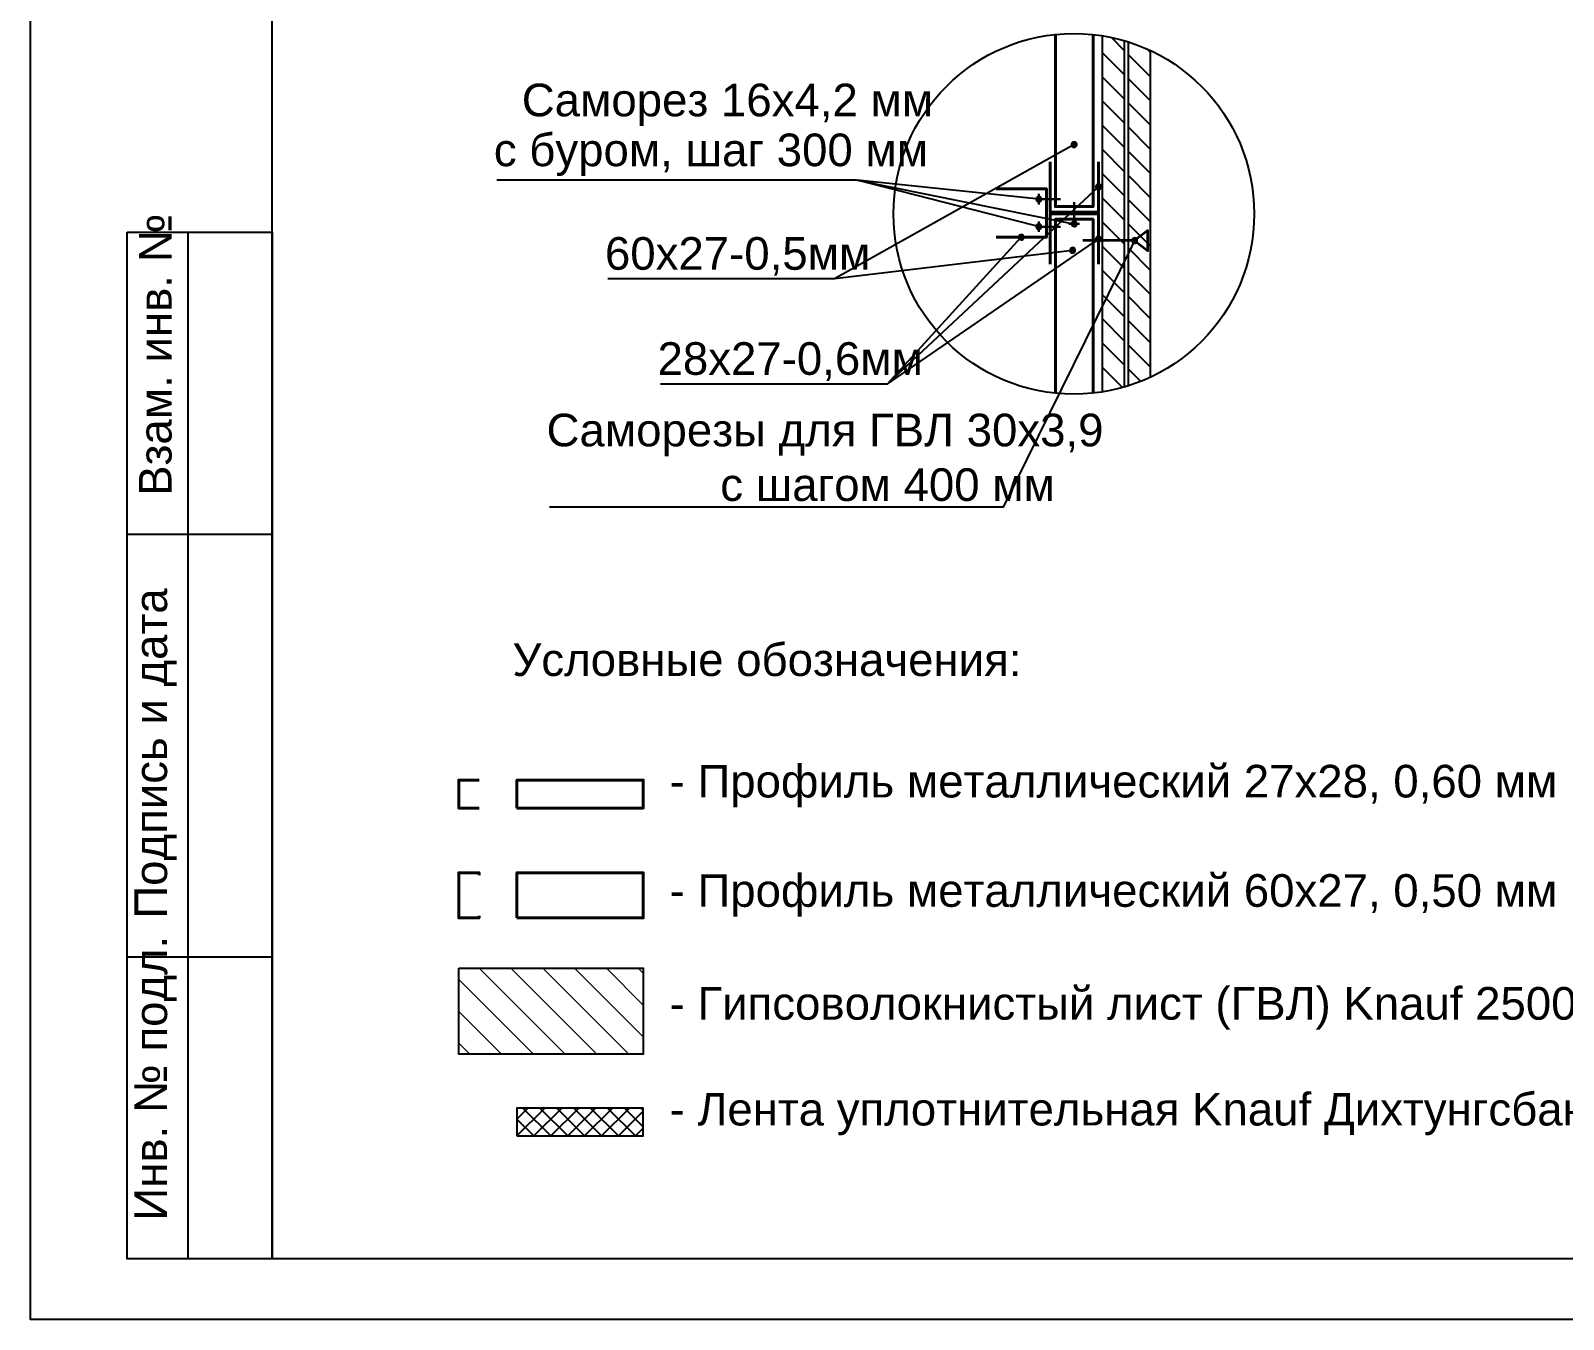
# Model space of a CAD drawing. Header units: millimetres. Extents: x 0 to 146, y 0 to 23.
# Drawn here: x 112.57 to 119.62, y 0.13 to 6.05 of the extents above; entities that cross this region are included whole.
import ezdxf

# ---------------------------------------------------------------- set-up
doc = ezdxf.new("R2010")
doc.units = ezdxf.units.MM
doc.layers.add('PDF _0', color=7, linetype='Continuous')
doc.layers.add('PDF _Текст', color=7, linetype='Continuous')
doc.styles.add('PDF GOST Common-Identity-H', font='arial.ttf')

msp = doc.modelspace()

# ---------------------------------------------------------------- linework, layer by layer
at = {"layer": 'PDF _0', "lineweight": 25}
for points in [[(112.5689, 23.4484), (145.5534, 23.4484), (145.5534, 0.126), (112.5689, 0.126)], [(113.6795, 23.1707), (145.2757, 23.1707), (145.2757, 0.4036), (113.6795, 0.4036)], [(113.0131, 5.1236), (113.6795, 5.1236), (113.6795, 0.4036), (113.0131, 0.4036)], [(114.5372, 1.7404), (115.385, 1.7404), (115.385, 1.345), (114.5372, 1.345)], [(114.8047, 0.9691), (115.385, 0.9691), (115.385, 1.0973), (114.8047, 1.0973)]]:
    msp.add_lwpolyline(points, close=True, dxfattribs=at)
at = {"layer": 'PDF _0', "color": 5, "lineweight": 40}
for points in [[(117.4535, 6.0329), (117.4535, 5.2416), (117.2801, 5.2416), (117.2801, 6.0333)], [(117.2801, 4.3838), (117.2801, 5.1838), (117.4535, 5.1838), (117.4535, 4.3841)], [(114.6307, 2.1688), (114.6307, 2.1792), (114.5372, 2.1792), (114.5372, 1.9713), (114.6307, 1.9713), (114.6307, 1.9817)]]:
    msp.add_lwpolyline(points, dxfattribs=at)
at = {"layer": 'PDF _0', "lineweight": 25}
for points in [[(117.4948, 6.0275), (117.4948, 4.3896)], [(117.5981, 5.9584), (117.541, 6.0155)], [(117.5981, 4.4128), (117.5981, 6.0043)], [(117.6146, 5.9992), (117.6146, 4.4178)], [(117.5981, 5.8472), (117.4948, 5.9504)], [(117.7178, 5.8387), (117.6146, 5.9419)], [(117.7178, 5.9499), (117.7078, 5.96)], [(117.7178, 4.4582), (117.7178, 5.9589)], [(117.5981, 5.7359), (117.4948, 5.8392)], [(117.7178, 5.7274), (117.6146, 5.8307)], [(117.5981, 5.6247), (117.4948, 5.7279)], [(117.7178, 5.6162), (117.6146, 5.7194)], [(117.5981, 5.5134), (117.4948, 5.6167)], [(117.7178, 5.5049), (117.6146, 5.6082)], [(117.5981, 5.4022), (117.4948, 5.5054)], [(117.7178, 5.3937), (117.6146, 5.4969)], [(117.1903, 5.2773), (117.1766, 5.2787), (116.3692, 5.3629), (116.3417, 5.3629), (114.712, 5.3629)], [(117.1906, 5.1529), (117.1773, 5.1563), (116.3692, 5.3629), (117.3398, 5.1679), (117.3533, 5.1652)], [(117.5981, 5.2909), (117.4948, 5.3942)], [(117.7178, 5.2824), (117.6146, 5.3857)], [(117.5981, 5.1797), (117.4948, 5.2829)], [(117.7178, 5.1712), (117.6146, 5.2744)], [(117.5981, 5.0684), (117.4948, 5.1717)], [(117.7178, 5.0599), (117.6146, 5.1632)], [(113.2908, 5.1236), (113.2908, 0.4036)], [(117.6383, 5.0731), (117.6322, 5.0607), (117.0395, 3.8594), (117.012, 3.8594), (114.9545, 3.8594)], [(117.5981, 4.9572), (117.4948, 5.0604)], [(117.7178, 4.9487), (117.6146, 5.0519)], [(117.5981, 4.8459), (117.4948, 4.9492)], [(117.7178, 4.8374), (117.6146, 4.9407)], [(117.5981, 4.7347), (117.4948, 4.8379)], [(117.7178, 4.7262), (117.6146, 4.8294)], [(117.5981, 4.6234), (117.4948, 4.7267)], [(117.7178, 4.6149), (117.6146, 4.7182)], [(117.5981, 4.5122), (117.4948, 4.6154)], [(117.7178, 4.5037), (117.6146, 4.6069)], [(117.5862, 4.4128), (117.4948, 4.5042)], [(117.6695, 4.4408), (117.6146, 4.4957)], [(113.0131, 3.7354), (113.6795, 3.7354)], [(113.0131, 1.7919), (113.6795, 1.7919)]]:
    msp.add_lwpolyline(points, dxfattribs=at)
at = {"layer": 'PDF _0', "color": 5, "lineweight": 25}
for points in [[(117.354, 5.5201), (117.342, 5.5134), (116.265, 4.9094), (116.2374, 4.9094), (115.223, 4.9094)], [(117.3458, 5.0392), (117.3321, 5.0375), (116.265, 4.9094)]]:
    msp.add_lwpolyline(points, dxfattribs=at)
at = {"layer": 'PDF _0', "color": 5, "lineweight": 0}
for points in [[(117.3525, 5.5294), (117.3524, 5.5246), (117.366, 5.5268)], [(117.3524, 5.5246), (117.354, 5.5201), (117.366, 5.5268)], [(117.3541, 5.5339), (117.3525, 5.5294), (117.366, 5.5268)], [(117.354, 5.5201), (117.357, 5.5164), (117.366, 5.5268)], [(117.3573, 5.5375), (117.3541, 5.5339), (117.366, 5.5268)], [(117.357, 5.5164), (117.3611, 5.514), (117.366, 5.5268)], [(117.3614, 5.5398), (117.3573, 5.5375), (117.366, 5.5268)], [(117.3611, 5.514), (117.3658, 5.5131), (117.366, 5.5268)], [(117.3662, 5.5406), (117.3614, 5.5398), (117.366, 5.5268)], [(117.3658, 5.5131), (117.3705, 5.5139), (117.366, 5.5268)], [(117.3708, 5.5397), (117.3662, 5.5406), (117.366, 5.5268)], [(117.375, 5.5373), (117.3708, 5.5397), (117.366, 5.5268)], [(117.378, 5.5336), (117.375, 5.5373), (117.366, 5.5268)], [(117.3796, 5.5291), (117.378, 5.5336), (117.366, 5.5268)], [(117.3795, 5.5243), (117.3796, 5.5291), (117.366, 5.5268)], [(117.3705, 5.5139), (117.3747, 5.5162), (117.366, 5.5268)], [(117.3747, 5.5162), (117.3778, 5.5198), (117.366, 5.5268)], [(117.3778, 5.5198), (117.3795, 5.5243), (117.366, 5.5268)], [(117.3461, 5.0439), (117.3458, 5.0392), (117.3595, 5.0408)], [(117.3458, 5.0392), (117.3472, 5.0346), (117.3595, 5.0408)], [(117.3479, 5.0483), (117.3461, 5.0439), (117.3595, 5.0408)], [(117.3472, 5.0346), (117.35, 5.0308), (117.3595, 5.0408)], [(117.3512, 5.0518), (117.3479, 5.0483), (117.3595, 5.0408)], [(117.35, 5.0308), (117.354, 5.0282), (117.3595, 5.0408)], [(117.3555, 5.054), (117.3512, 5.0518), (117.3595, 5.0408)], [(117.354, 5.0282), (117.3587, 5.0271), (117.3595, 5.0408)], [(117.3602, 5.0546), (117.3555, 5.054), (117.3595, 5.0408)], [(117.3587, 5.0271), (117.3634, 5.0276), (117.3595, 5.0408)], [(117.3649, 5.0535), (117.3602, 5.0546), (117.3595, 5.0408)], [(117.3689, 5.0508), (117.3649, 5.0535), (117.3595, 5.0408)], [(117.3717, 5.047), (117.3689, 5.0508), (117.3595, 5.0408)], [(117.3731, 5.0424), (117.3717, 5.047), (117.3595, 5.0408)], [(117.3729, 5.0377), (117.3731, 5.0424), (117.3595, 5.0408)], [(117.3634, 5.0276), (117.3677, 5.0298), (117.3595, 5.0408)], [(117.3677, 5.0298), (117.371, 5.0333), (117.3595, 5.0408)], [(117.371, 5.0333), (117.3729, 5.0377), (117.3595, 5.0408)]]:
    msp.add_lwpolyline(points, close=True, dxfattribs=at)
at = {"layer": 'PDF _0', "color": 1, "lineweight": 40}
for points in [[(117.2553, 5.448), (117.2553, 5.2168), (117.4783, 5.2168), (117.4783, 5.448)], [(117.0076, 5.1012), (117.2388, 5.1012), (117.2388, 5.3242), (117.0076, 5.3242)], [(117.2553, 4.9773), (117.2553, 5.2085), (117.4783, 5.2085), (117.4783, 4.9773)], [(114.6307, 2.6051), (114.5372, 2.6051), (114.5372, 2.4769), (114.6307, 2.4769)]]:
    msp.add_lwpolyline(points, dxfattribs=at)
at = {"layer": 'PDF _0', "color": 1, "lineweight": 25}
for points in [[(117.4683, 5.323), (117.4582, 5.3136), (116.5067, 4.4262), (117.4556, 5.0773), (117.467, 5.0851)], [(117.1139, 5.091), (117.1046, 5.0808), (116.5067, 4.4262), (116.4791, 4.4262), (115.4647, 4.4262)]]:
    msp.add_lwpolyline(points, dxfattribs=at)
at = {"layer": 'PDF _0', "lineweight": 0}
for points in [[(117.1944, 5.2857), (117.1916, 5.2819), (117.204, 5.2758)], [(117.1984, 5.2884), (117.1944, 5.2857), (117.204, 5.2758)], [(117.203, 5.2896), (117.1984, 5.2884), (117.204, 5.2758)], [(117.2077, 5.2891), (117.203, 5.2896), (117.204, 5.2758)], [(117.212, 5.287), (117.2077, 5.2891), (117.204, 5.2758)], [(117.2154, 5.2835), (117.212, 5.287), (117.204, 5.2758)], [(117.1916, 5.2819), (117.1903, 5.2773), (117.204, 5.2758)], [(117.1903, 5.2773), (117.1906, 5.2725), (117.204, 5.2758)], [(117.1906, 5.2725), (117.1926, 5.2681), (117.204, 5.2758)], [(117.1926, 5.2681), (117.1959, 5.2647), (117.204, 5.2758)], [(117.1959, 5.2647), (117.2002, 5.2626), (117.204, 5.2758)], [(117.2002, 5.2626), (117.2049, 5.2621), (117.204, 5.2758)], [(117.2173, 5.2792), (117.2154, 5.2835), (117.204, 5.2758)], [(117.2177, 5.2744), (117.2173, 5.2792), (117.204, 5.2758)], [(117.2049, 5.2621), (117.2096, 5.2633), (117.204, 5.2758)], [(117.2096, 5.2633), (117.2135, 5.2659), (117.204, 5.2758)], [(117.2135, 5.2659), (117.2163, 5.2698), (117.204, 5.2758)], [(117.2163, 5.2698), (117.2177, 5.2744), (117.204, 5.2758)], [(117.1906, 5.1529), (117.1903, 5.1481), (117.204, 5.1495)], [(117.1903, 5.1481), (117.1916, 5.1435), (117.204, 5.1495)], [(117.1926, 5.1573), (117.1906, 5.1529), (117.204, 5.1495)], [(117.1916, 5.1435), (117.1943, 5.1397), (117.204, 5.1495)], [(117.1959, 5.1607), (117.1926, 5.1573), (117.204, 5.1495)], [(117.1943, 5.1397), (117.1983, 5.137), (117.204, 5.1495)], [(117.2003, 5.1628), (117.1959, 5.1607), (117.204, 5.1495)], [(117.1983, 5.137), (117.2029, 5.1358), (117.204, 5.1495)], [(117.205, 5.1632), (117.2003, 5.1628), (117.204, 5.1495)], [(117.2029, 5.1358), (117.2077, 5.1362), (117.204, 5.1495)], [(117.2096, 5.162), (117.205, 5.1632), (117.204, 5.1495)], [(117.2136, 5.1593), (117.2096, 5.162), (117.204, 5.1495)], [(117.2164, 5.1555), (117.2136, 5.1593), (117.204, 5.1495)], [(117.2177, 5.1509), (117.2164, 5.1555), (117.204, 5.1495)], [(117.2173, 5.1461), (117.2177, 5.1509), (117.204, 5.1495)], [(117.2077, 5.1362), (117.212, 5.1383), (117.204, 5.1495)], [(117.212, 5.1383), (117.2153, 5.1417), (117.204, 5.1495)], [(117.2153, 5.1417), (117.2173, 5.1461), (117.204, 5.1495)], [(117.3533, 5.1652), (117.3532, 5.1604), (117.3668, 5.1625)], [(117.3532, 5.1604), (117.3547, 5.1559), (117.3668, 5.1625)], [(117.3551, 5.1697), (117.3533, 5.1652), (117.3668, 5.1625)], [(117.3547, 5.1559), (117.3577, 5.1522), (117.3668, 5.1625)], [(117.3582, 5.1733), (117.3551, 5.1697), (117.3668, 5.1625)], [(117.3577, 5.1522), (117.3618, 5.1497), (117.3668, 5.1625)], [(117.3624, 5.1755), (117.3582, 5.1733), (117.3668, 5.1625)], [(117.3618, 5.1497), (117.3665, 5.1487), (117.3668, 5.1625)], [(117.3672, 5.1763), (117.3624, 5.1755), (117.3668, 5.1625)], [(117.3665, 5.1487), (117.3712, 5.1495), (117.3668, 5.1625)], [(117.3718, 5.1753), (117.3672, 5.1763), (117.3668, 5.1625)], [(117.3759, 5.1728), (117.3718, 5.1753), (117.3668, 5.1625)], [(117.3789, 5.1691), (117.3759, 5.1728), (117.3668, 5.1625)], [(117.3804, 5.1646), (117.3789, 5.1691), (117.3668, 5.1625)], [(117.3803, 5.1598), (117.3804, 5.1646), (117.3668, 5.1625)], [(117.3712, 5.1495), (117.3754, 5.1518), (117.3668, 5.1625)], [(117.3754, 5.1518), (117.3786, 5.1553), (117.3668, 5.1625)], [(117.3786, 5.1553), (117.3803, 5.1598), (117.3668, 5.1625)], [(117.6312, 5.0893), (117.6307, 5.0845), (117.6444, 5.0854)], [(117.6307, 5.0845), (117.6318, 5.0799), (117.6444, 5.0854)], [(117.6333, 5.0936), (117.6312, 5.0893), (117.6444, 5.0854)], [(117.6318, 5.0799), (117.6344, 5.0759), (117.6444, 5.0854)], [(117.6367, 5.0969), (117.6333, 5.0936), (117.6444, 5.0854)], [(117.6344, 5.0759), (117.6383, 5.0731), (117.6444, 5.0854)], [(117.6411, 5.0988), (117.6367, 5.0969), (117.6444, 5.0854)], [(117.6383, 5.0731), (117.6429, 5.0717), (117.6444, 5.0854)], [(117.6459, 5.0991), (117.6411, 5.0988), (117.6444, 5.0854)], [(117.6429, 5.0717), (117.6477, 5.0721), (117.6444, 5.0854)], [(117.6505, 5.0978), (117.6459, 5.0991), (117.6444, 5.0854)], [(117.6543, 5.0949), (117.6505, 5.0978), (117.6444, 5.0854)], [(117.657, 5.091), (117.6543, 5.0949), (117.6444, 5.0854)], [(117.6581, 5.0863), (117.657, 5.091), (117.6444, 5.0854)], [(117.6576, 5.0816), (117.6581, 5.0863), (117.6444, 5.0854)], [(117.6477, 5.0721), (117.652, 5.074), (117.6444, 5.0854)], [(117.652, 5.074), (117.6555, 5.0773), (117.6444, 5.0854)], [(117.6555, 5.0773), (117.6576, 5.0816), (117.6444, 5.0854)]]:
    msp.add_lwpolyline(points, close=True, dxfattribs=at)
at = {"layer": 'PDF _0', "lineweight": 30}
for points in [[(117.204, 5.2516), (117.204, 5.3001)], [(117.204, 5.2758), (117.3042, 5.2758)], [(117.3668, 5.1625), (117.3668, 5.2627)], [(117.204, 5.1737), (117.204, 5.1253)], [(117.204, 5.1495), (117.3042, 5.1495)], [(117.3911, 5.1625), (117.3426, 5.1625)]]:
    msp.add_lwpolyline(points, dxfattribs=at)
at = {"layer": 'PDF _0', "color": 1, "lineweight": 0}
for points in [[(117.4652, 5.3364), (117.4646, 5.3317), (117.4783, 5.3324)], [(117.4646, 5.3317), (117.4656, 5.327), (117.4783, 5.3324)], [(117.4673, 5.3407), (117.4652, 5.3364), (117.4783, 5.3324)], [(117.4656, 5.327), (117.4683, 5.323), (117.4783, 5.3324)], [(117.4708, 5.344), (117.4673, 5.3407), (117.4783, 5.3324)], [(117.4683, 5.323), (117.4721, 5.3202), (117.4783, 5.3324)], [(117.4752, 5.3458), (117.4708, 5.344), (117.4783, 5.3324)], [(117.4721, 5.3202), (117.4766, 5.3188), (117.4783, 5.3324)], [(117.48, 5.3461), (117.4752, 5.3458), (117.4783, 5.3324)], [(117.4766, 5.3188), (117.4814, 5.319), (117.4783, 5.3324)], [(117.4846, 5.3447), (117.48, 5.3461), (117.4783, 5.3324)], [(117.4884, 5.3418), (117.4846, 5.3447), (117.4783, 5.3324)], [(117.491, 5.3378), (117.4884, 5.3418), (117.4783, 5.3324)], [(117.4921, 5.3331), (117.491, 5.3378), (117.4783, 5.3324)], [(117.4915, 5.3284), (117.4921, 5.3331), (117.4783, 5.3324)], [(117.4814, 5.319), (117.4858, 5.3209), (117.4783, 5.3324)], [(117.4858, 5.3209), (117.4893, 5.3241), (117.4783, 5.3324)], [(117.4893, 5.3241), (117.4915, 5.3284), (117.4783, 5.3324)], [(117.1097, 5.1041), (117.1095, 5.0994), (117.1232, 5.1012)], [(117.1095, 5.0994), (117.111, 5.0948), (117.1232, 5.1012)], [(117.1116, 5.1085), (117.1097, 5.1041), (117.1232, 5.1012)], [(117.111, 5.0948), (117.1139, 5.091), (117.1232, 5.1012)], [(117.1148, 5.1121), (117.1116, 5.1085), (117.1232, 5.1012)], [(117.1139, 5.091), (117.1179, 5.0884), (117.1232, 5.1012)], [(117.119, 5.1143), (117.1148, 5.1121), (117.1232, 5.1012)], [(117.1179, 5.0884), (117.1226, 5.0874), (117.1232, 5.1012)], [(117.1238, 5.1149), (117.119, 5.1143), (117.1232, 5.1012)], [(117.1226, 5.0874), (117.1273, 5.088), (117.1232, 5.1012)], [(117.1284, 5.1139), (117.1238, 5.1149), (117.1232, 5.1012)], [(117.1325, 5.1113), (117.1284, 5.1139), (117.1232, 5.1012)], [(117.1354, 5.1075), (117.1325, 5.1113), (117.1232, 5.1012)], [(117.1368, 5.103), (117.1354, 5.1075), (117.1232, 5.1012)], [(117.1366, 5.0982), (117.1368, 5.103), (117.1232, 5.1012)], [(117.1273, 5.088), (117.1316, 5.0903), (117.1232, 5.1012)], [(117.1316, 5.0903), (117.1348, 5.0938), (117.1232, 5.1012)], [(117.1348, 5.0938), (117.1366, 5.0982), (117.1232, 5.1012)], [(117.4659, 5.0988), (117.4646, 5.0942), (117.4783, 5.0929)], [(117.4646, 5.0942), (117.465, 5.0895), (117.4783, 5.0929)], [(117.465, 5.0895), (117.467, 5.0851), (117.4783, 5.0929)], [(117.4687, 5.1027), (117.4659, 5.0988), (117.4783, 5.0929)], [(117.467, 5.0851), (117.4703, 5.0817), (117.4783, 5.0929)], [(117.4726, 5.1054), (117.4687, 5.1027), (117.4783, 5.0929)], [(117.4703, 5.0817), (117.4746, 5.0796), (117.4783, 5.0929)], [(117.4773, 5.1066), (117.4726, 5.1054), (117.4783, 5.0929)], [(117.4746, 5.0796), (117.4794, 5.0792), (117.4783, 5.0929)], [(117.482, 5.1062), (117.4773, 5.1066), (117.4783, 5.0929)], [(117.4863, 5.1041), (117.482, 5.1062), (117.4783, 5.0929)], [(117.4897, 5.1007), (117.4863, 5.1041), (117.4783, 5.0929)], [(117.4916, 5.0963), (117.4897, 5.1007), (117.4783, 5.0929)], [(117.492, 5.0916), (117.4916, 5.0963), (117.4783, 5.0929)], [(117.4794, 5.0792), (117.484, 5.0804), (117.4783, 5.0929)], [(117.484, 5.0804), (117.488, 5.0831), (117.4783, 5.0929)], [(117.488, 5.0831), (117.4907, 5.087), (117.4783, 5.0929)], [(117.4907, 5.087), (117.492, 5.0916), (117.4783, 5.0929)]]:
    msp.add_lwpolyline(points, close=True, dxfattribs=at)
at = {"layer": 'PDF _0', "lineweight": 35}
msp.add_lwpolyline([(117.6444, 5.0854), (117.7058, 5.0388), (117.7058, 5.1321), (117.6444, 5.0854), (117.407, 5.0854)], dxfattribs=at)
at = {"layer": 'PDF _0', "color": 1, "lineweight": 40}
msp.add_lwpolyline([(114.8047, 2.4769), (115.385, 2.4769), (115.385, 2.6051), (114.8047, 2.6051)], close=True, dxfattribs=at)
at = {"layer": 'PDF _0', "color": 5, "lineweight": 40}
msp.add_lwpolyline([(114.8047, 1.9713), (115.385, 1.9713), (115.385, 2.1792), (114.8047, 2.1792)], close=True, dxfattribs=at)
at = {"layer": 'PDF _0', "lineweight": 20}
for points in [[(115.0264, 1.345), (114.6309, 1.7404)], [(115.1725, 1.345), (114.7771, 1.7404)], [(115.3187, 1.345), (114.9233, 1.7404)], [(115.385, 1.4249), (115.0694, 1.7404)], [(115.385, 1.571), (115.2156, 1.7404)], [(115.385, 1.7172), (115.3618, 1.7404)], [(114.8802, 1.345), (114.5372, 1.688)], [(114.734, 1.345), (114.5372, 1.5418)], [(114.5878, 1.345), (114.5372, 1.3957)]]:
    msp.add_lwpolyline(points, dxfattribs=at)
at = {"layer": 'PDF _0', "color": 6, "lineweight": 25}
for points in [[(115.0106, 1.0973), (114.8824, 0.9691), (114.8047, 1.0469), (114.8551, 1.0973)], [(114.8047, 0.9691), (114.9328, 1.0973)], [(114.832, 1.0973), (114.9602, 0.9691), (115.0884, 1.0973)], [(114.9098, 1.0973), (115.038, 0.9691), (115.1662, 1.0973)], [(114.9876, 1.0973), (115.1158, 0.9691), (115.2439, 1.0973)], [(115.0654, 1.0973), (115.1935, 0.9691), (115.3217, 1.0973)], [(115.1431, 1.0973), (115.2713, 0.9691), (115.385, 1.0828)], [(115.2209, 1.0973), (115.3491, 0.9691), (115.385, 1.0051)], [(115.385, 1.011), (115.2987, 1.0973)], [(115.385, 1.0888), (115.3764, 1.0973)]]:
    msp.add_lwpolyline(points, dxfattribs=at)
at = {"layer": 'PDF _0', "lineweight": 25}
msp.add_circle((117.3651, 5.2085), 0.8291, dxfattribs=at)
at = {"layer": 'PDF _0', "color": 5, "lineweight": 25, "transparency": 33554559}
for points in [[(117.3525, 5.5294), (117.3524, 5.5246), (117.366, 5.5268)], [(117.3524, 5.5246), (117.354, 5.5201), (117.366, 5.5268)], [(117.3541, 5.5339), (117.3525, 5.5294), (117.366, 5.5268)], [(117.354, 5.5201), (117.357, 5.5164), (117.366, 5.5268)], [(117.3573, 5.5375), (117.3541, 5.5339), (117.366, 5.5268)], [(117.357, 5.5164), (117.3611, 5.514), (117.366, 5.5268)], [(117.3614, 5.5398), (117.3573, 5.5375), (117.366, 5.5268)], [(117.3611, 5.514), (117.3658, 5.5131), (117.366, 5.5268)], [(117.3662, 5.5406), (117.3614, 5.5398), (117.366, 5.5268)], [(117.3658, 5.5131), (117.3705, 5.5139), (117.366, 5.5268)], [(117.3708, 5.5397), (117.3662, 5.5406), (117.366, 5.5268)], [(117.375, 5.5373), (117.3708, 5.5397), (117.366, 5.5268)], [(117.378, 5.5336), (117.375, 5.5373), (117.366, 5.5268)], [(117.3796, 5.5291), (117.378, 5.5336), (117.366, 5.5268)], [(117.3795, 5.5243), (117.3796, 5.5291), (117.366, 5.5268)], [(117.3705, 5.5139), (117.3747, 5.5162), (117.366, 5.5268)], [(117.3747, 5.5162), (117.3778, 5.5198), (117.366, 5.5268)], [(117.3778, 5.5198), (117.3795, 5.5243), (117.366, 5.5268)], [(117.3461, 5.0439), (117.3458, 5.0392), (117.3595, 5.0408)], [(117.3458, 5.0392), (117.3472, 5.0346), (117.3595, 5.0408)], [(117.3479, 5.0483), (117.3461, 5.0439), (117.3595, 5.0408)], [(117.3472, 5.0346), (117.35, 5.0308), (117.3595, 5.0408)], [(117.3512, 5.0518), (117.3479, 5.0483), (117.3595, 5.0408)], [(117.35, 5.0308), (117.354, 5.0282), (117.3595, 5.0408)], [(117.3555, 5.054), (117.3512, 5.0518), (117.3595, 5.0408)], [(117.354, 5.0282), (117.3587, 5.0271), (117.3595, 5.0408)], [(117.3602, 5.0546), (117.3555, 5.054), (117.3595, 5.0408)], [(117.3587, 5.0271), (117.3634, 5.0276), (117.3595, 5.0408)], [(117.3649, 5.0535), (117.3602, 5.0546), (117.3595, 5.0408)], [(117.3689, 5.0508), (117.3649, 5.0535), (117.3595, 5.0408)], [(117.3717, 5.047), (117.3689, 5.0508), (117.3595, 5.0408)], [(117.3731, 5.0424), (117.3717, 5.047), (117.3595, 5.0408)], [(117.3729, 5.0377), (117.3731, 5.0424), (117.3595, 5.0408)], [(117.3634, 5.0276), (117.3677, 5.0298), (117.3595, 5.0408)], [(117.3677, 5.0298), (117.371, 5.0333), (117.3595, 5.0408)], [(117.371, 5.0333), (117.3729, 5.0377), (117.3595, 5.0408)]]:
    msp.add_solid(points, dxfattribs=at)
at = {"layer": 'PDF _0', "lineweight": 25, "transparency": 33554559}
for points in [[(117.1944, 5.2857), (117.1916, 5.2819), (117.204, 5.2758)], [(117.1984, 5.2884), (117.1944, 5.2857), (117.204, 5.2758)], [(117.203, 5.2896), (117.1984, 5.2884), (117.204, 5.2758)], [(117.2077, 5.2891), (117.203, 5.2896), (117.204, 5.2758)], [(117.212, 5.287), (117.2077, 5.2891), (117.204, 5.2758)], [(117.2154, 5.2835), (117.212, 5.287), (117.204, 5.2758)], [(117.1916, 5.2819), (117.1903, 5.2773), (117.204, 5.2758)], [(117.1903, 5.2773), (117.1906, 5.2725), (117.204, 5.2758)], [(117.1906, 5.2725), (117.1926, 5.2681), (117.204, 5.2758)], [(117.1926, 5.2681), (117.1959, 5.2647), (117.204, 5.2758)], [(117.1959, 5.2647), (117.2002, 5.2626), (117.204, 5.2758)], [(117.2002, 5.2626), (117.2049, 5.2621), (117.204, 5.2758)], [(117.2173, 5.2792), (117.2154, 5.2835), (117.204, 5.2758)], [(117.2177, 5.2744), (117.2173, 5.2792), (117.204, 5.2758)], [(117.2049, 5.2621), (117.2096, 5.2633), (117.204, 5.2758)], [(117.2096, 5.2633), (117.2135, 5.2659), (117.204, 5.2758)], [(117.2135, 5.2659), (117.2163, 5.2698), (117.204, 5.2758)], [(117.2163, 5.2698), (117.2177, 5.2744), (117.204, 5.2758)], [(117.1906, 5.1529), (117.1903, 5.1481), (117.204, 5.1495)], [(117.1903, 5.1481), (117.1916, 5.1435), (117.204, 5.1495)], [(117.1926, 5.1573), (117.1906, 5.1529), (117.204, 5.1495)], [(117.1916, 5.1435), (117.1943, 5.1397), (117.204, 5.1495)], [(117.1959, 5.1607), (117.1926, 5.1573), (117.204, 5.1495)], [(117.1943, 5.1397), (117.1983, 5.137), (117.204, 5.1495)], [(117.2003, 5.1628), (117.1959, 5.1607), (117.204, 5.1495)], [(117.1983, 5.137), (117.2029, 5.1358), (117.204, 5.1495)], [(117.205, 5.1632), (117.2003, 5.1628), (117.204, 5.1495)], [(117.2029, 5.1358), (117.2077, 5.1362), (117.204, 5.1495)], [(117.2096, 5.162), (117.205, 5.1632), (117.204, 5.1495)], [(117.2136, 5.1593), (117.2096, 5.162), (117.204, 5.1495)], [(117.2164, 5.1555), (117.2136, 5.1593), (117.204, 5.1495)], [(117.2177, 5.1509), (117.2164, 5.1555), (117.204, 5.1495)], [(117.2173, 5.1461), (117.2177, 5.1509), (117.204, 5.1495)], [(117.2077, 5.1362), (117.212, 5.1383), (117.204, 5.1495)], [(117.212, 5.1383), (117.2153, 5.1417), (117.204, 5.1495)], [(117.2153, 5.1417), (117.2173, 5.1461), (117.204, 5.1495)], [(117.3533, 5.1652), (117.3532, 5.1604), (117.3668, 5.1625)], [(117.3532, 5.1604), (117.3547, 5.1559), (117.3668, 5.1625)], [(117.3551, 5.1697), (117.3533, 5.1652), (117.3668, 5.1625)], [(117.3547, 5.1559), (117.3577, 5.1522), (117.3668, 5.1625)], [(117.3582, 5.1733), (117.3551, 5.1697), (117.3668, 5.1625)], [(117.3577, 5.1522), (117.3618, 5.1497), (117.3668, 5.1625)], [(117.3624, 5.1755), (117.3582, 5.1733), (117.3668, 5.1625)], [(117.3618, 5.1497), (117.3665, 5.1487), (117.3668, 5.1625)], [(117.3672, 5.1763), (117.3624, 5.1755), (117.3668, 5.1625)], [(117.3665, 5.1487), (117.3712, 5.1495), (117.3668, 5.1625)], [(117.3718, 5.1753), (117.3672, 5.1763), (117.3668, 5.1625)], [(117.3759, 5.1728), (117.3718, 5.1753), (117.3668, 5.1625)], [(117.3789, 5.1691), (117.3759, 5.1728), (117.3668, 5.1625)], [(117.3804, 5.1646), (117.3789, 5.1691), (117.3668, 5.1625)], [(117.3803, 5.1598), (117.3804, 5.1646), (117.3668, 5.1625)], [(117.3712, 5.1495), (117.3754, 5.1518), (117.3668, 5.1625)], [(117.3754, 5.1518), (117.3786, 5.1553), (117.3668, 5.1625)], [(117.3786, 5.1553), (117.3803, 5.1598), (117.3668, 5.1625)], [(117.6312, 5.0893), (117.6307, 5.0845), (117.6444, 5.0854)], [(117.6307, 5.0845), (117.6318, 5.0799), (117.6444, 5.0854)], [(117.6333, 5.0936), (117.6312, 5.0893), (117.6444, 5.0854)], [(117.6318, 5.0799), (117.6344, 5.0759), (117.6444, 5.0854)], [(117.6367, 5.0969), (117.6333, 5.0936), (117.6444, 5.0854)], [(117.6344, 5.0759), (117.6383, 5.0731), (117.6444, 5.0854)], [(117.6411, 5.0988), (117.6367, 5.0969), (117.6444, 5.0854)], [(117.6383, 5.0731), (117.6429, 5.0717), (117.6444, 5.0854)], [(117.6459, 5.0991), (117.6411, 5.0988), (117.6444, 5.0854)], [(117.6429, 5.0717), (117.6477, 5.0721), (117.6444, 5.0854)], [(117.6505, 5.0978), (117.6459, 5.0991), (117.6444, 5.0854)], [(117.6543, 5.0949), (117.6505, 5.0978), (117.6444, 5.0854)], [(117.657, 5.091), (117.6543, 5.0949), (117.6444, 5.0854)], [(117.6581, 5.0863), (117.657, 5.091), (117.6444, 5.0854)], [(117.6576, 5.0816), (117.6581, 5.0863), (117.6444, 5.0854)], [(117.6477, 5.0721), (117.652, 5.074), (117.6444, 5.0854)], [(117.652, 5.074), (117.6555, 5.0773), (117.6444, 5.0854)], [(117.6555, 5.0773), (117.6576, 5.0816), (117.6444, 5.0854)]]:
    msp.add_solid(points, dxfattribs=at)
at = {"layer": 'PDF _0', "color": 1, "lineweight": 25, "transparency": 33554559}
for points in [[(117.4652, 5.3364), (117.4646, 5.3317), (117.4783, 5.3324)], [(117.4646, 5.3317), (117.4656, 5.327), (117.4783, 5.3324)], [(117.4673, 5.3407), (117.4652, 5.3364), (117.4783, 5.3324)], [(117.4656, 5.327), (117.4683, 5.323), (117.4783, 5.3324)], [(117.4708, 5.344), (117.4673, 5.3407), (117.4783, 5.3324)], [(117.4683, 5.323), (117.4721, 5.3202), (117.4783, 5.3324)], [(117.4752, 5.3458), (117.4708, 5.344), (117.4783, 5.3324)], [(117.4721, 5.3202), (117.4766, 5.3188), (117.4783, 5.3324)], [(117.48, 5.3461), (117.4752, 5.3458), (117.4783, 5.3324)], [(117.4766, 5.3188), (117.4814, 5.319), (117.4783, 5.3324)], [(117.4846, 5.3447), (117.48, 5.3461), (117.4783, 5.3324)], [(117.4884, 5.3418), (117.4846, 5.3447), (117.4783, 5.3324)], [(117.491, 5.3378), (117.4884, 5.3418), (117.4783, 5.3324)], [(117.4921, 5.3331), (117.491, 5.3378), (117.4783, 5.3324)], [(117.4915, 5.3284), (117.4921, 5.3331), (117.4783, 5.3324)], [(117.4814, 5.319), (117.4858, 5.3209), (117.4783, 5.3324)], [(117.4858, 5.3209), (117.4893, 5.3241), (117.4783, 5.3324)], [(117.4893, 5.3241), (117.4915, 5.3284), (117.4783, 5.3324)], [(117.1097, 5.1041), (117.1095, 5.0994), (117.1232, 5.1012)], [(117.1095, 5.0994), (117.111, 5.0948), (117.1232, 5.1012)], [(117.1116, 5.1085), (117.1097, 5.1041), (117.1232, 5.1012)], [(117.111, 5.0948), (117.1139, 5.091), (117.1232, 5.1012)], [(117.1148, 5.1121), (117.1116, 5.1085), (117.1232, 5.1012)], [(117.1139, 5.091), (117.1179, 5.0884), (117.1232, 5.1012)], [(117.119, 5.1143), (117.1148, 5.1121), (117.1232, 5.1012)], [(117.1179, 5.0884), (117.1226, 5.0874), (117.1232, 5.1012)], [(117.1238, 5.1149), (117.119, 5.1143), (117.1232, 5.1012)], [(117.1226, 5.0874), (117.1273, 5.088), (117.1232, 5.1012)], [(117.1284, 5.1139), (117.1238, 5.1149), (117.1232, 5.1012)], [(117.1325, 5.1113), (117.1284, 5.1139), (117.1232, 5.1012)], [(117.1354, 5.1075), (117.1325, 5.1113), (117.1232, 5.1012)], [(117.1368, 5.103), (117.1354, 5.1075), (117.1232, 5.1012)], [(117.1366, 5.0982), (117.1368, 5.103), (117.1232, 5.1012)], [(117.1273, 5.088), (117.1316, 5.0903), (117.1232, 5.1012)], [(117.1316, 5.0903), (117.1348, 5.0938), (117.1232, 5.1012)], [(117.1348, 5.0938), (117.1366, 5.0982), (117.1232, 5.1012)], [(117.4659, 5.0988), (117.4646, 5.0942), (117.4783, 5.0929)], [(117.4646, 5.0942), (117.465, 5.0895), (117.4783, 5.0929)], [(117.465, 5.0895), (117.467, 5.0851), (117.4783, 5.0929)], [(117.4687, 5.1027), (117.4659, 5.0988), (117.4783, 5.0929)], [(117.467, 5.0851), (117.4703, 5.0817), (117.4783, 5.0929)], [(117.4726, 5.1054), (117.4687, 5.1027), (117.4783, 5.0929)], [(117.4703, 5.0817), (117.4746, 5.0796), (117.4783, 5.0929)], [(117.4773, 5.1066), (117.4726, 5.1054), (117.4783, 5.0929)], [(117.4746, 5.0796), (117.4794, 5.0792), (117.4783, 5.0929)], [(117.482, 5.1062), (117.4773, 5.1066), (117.4783, 5.0929)], [(117.4863, 5.1041), (117.482, 5.1062), (117.4783, 5.0929)], [(117.4897, 5.1007), (117.4863, 5.1041), (117.4783, 5.0929)], [(117.4916, 5.0963), (117.4897, 5.1007), (117.4783, 5.0929)], [(117.492, 5.0916), (117.4916, 5.0963), (117.4783, 5.0929)], [(117.4794, 5.0792), (117.484, 5.0804), (117.4783, 5.0929)], [(117.484, 5.0804), (117.488, 5.0831), (117.4783, 5.0929)], [(117.488, 5.0831), (117.4907, 5.087), (117.4783, 5.0929)], [(117.4907, 5.087), (117.492, 5.0916), (117.4783, 5.0929)]]:
    msp.add_solid(points, dxfattribs=at)

# ---------------------------------------------------------------- texts
at = {"layer": 'PDF _Текст', "char_height": 0.15, "attachment_point": 4, "style": 'PDF GOST Common-Identity-H'}
for s, insert in [('Саморез 16x4,2 мм', (114.8269, 5.7094)), ('с буром, шаг 300 мм', (114.6983, 5.48)), ('Саморезы для ГВЛ 30x3,9', (114.9408, 4.192)), ('с шагом 400 мм', (115.7392, 3.9626)), ('Условные обозначения:', (114.7836, 3.1578)), ('‐ Профиль металлический 27х28, 0,60 мм', (115.5066, 2.5776)), ('‐ Профиль металлический 60х27, 0,50 мм', (115.5066, 2.075)), ('‐ Гипсоволокнистый лист (ГВЛ) Knauf 2500х1200х12,5 мм', (115.5066, 1.5561)), ('‐ Лента уплотнительная Knauf Дихтунгсбанд 30х3', (115.5066, 1.0697))]:
    msp.add_mtext(s, dxfattribs=dict(at, insert=insert))
at = {"layer": 'PDF _Текст', "char_height": 0.15, "attachment_point": 4, "rotation": 90, "style": 'PDF GOST Common-Identity-H'}
for s, insert in [('Взам. инв. №', (113.1429, 3.9119)), ('Подпись и дата', (113.1429, 1.9683)), ('Инв. № подл.', (113.1429, 0.5801))]:
    msp.add_mtext(s, dxfattribs=dict(at, insert=insert))
at = {"layer": 'PDF _Текст', "color": 5, "insert": (115.2092, 5.0126), "char_height": 0.15, "attachment_point": 4, "style": 'PDF GOST Common-Identity-H'}
msp.add_mtext('60х27‐0,5мм', dxfattribs=at)
at = {"layer": 'PDF _Текст', "color": 1, "insert": (115.451, 4.5294), "char_height": 0.15, "attachment_point": 4, "style": 'PDF GOST Common-Identity-H'}
msp.add_mtext('28х27‐0,6мм', dxfattribs=at)

doc.saveas('drawing.dxf')
